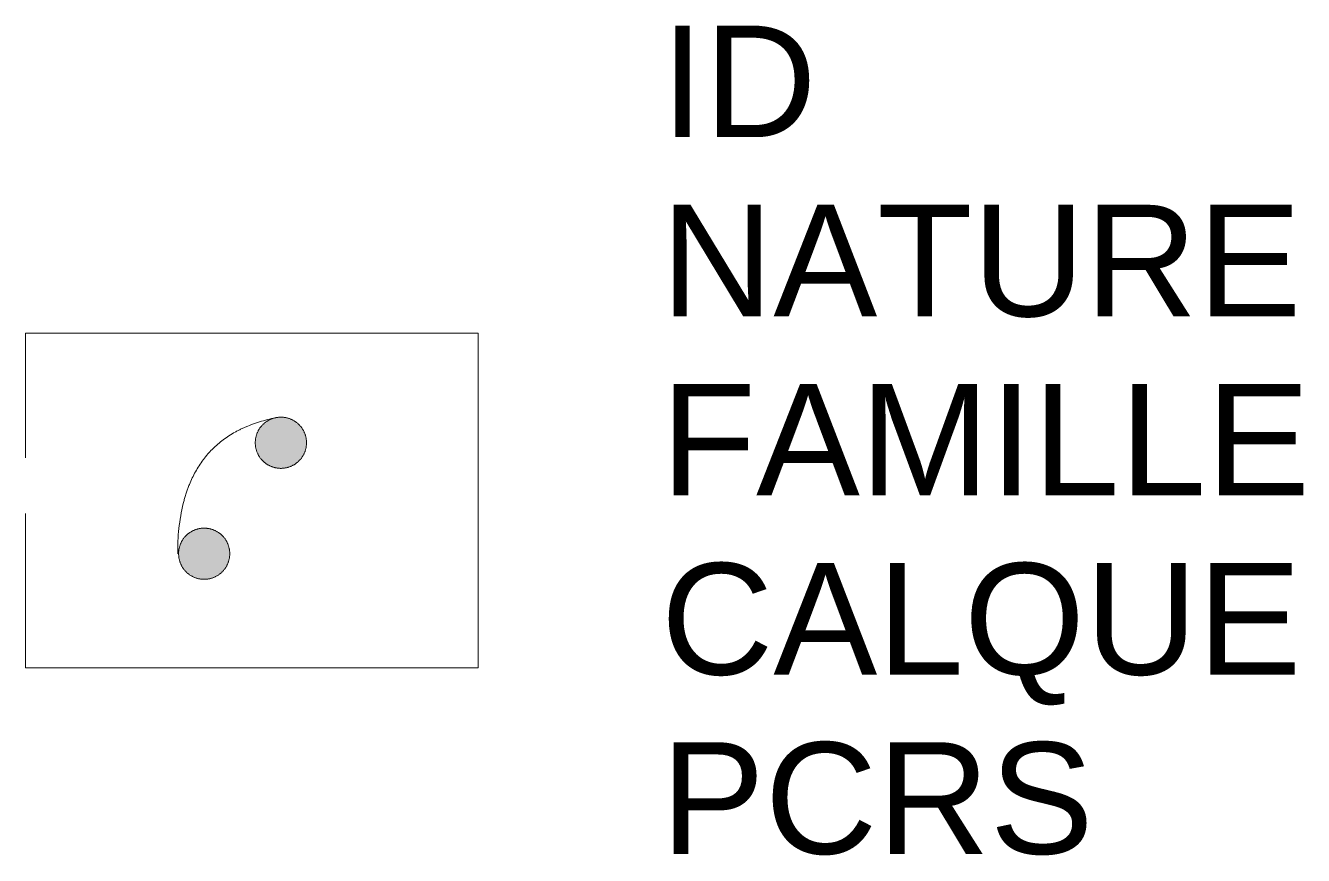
# Model space of a CAD drawing. Header units: metres. Extents: x 3205.64 to 3207.94, y 1840.92 to 1842.41.
import ezdxf

# ---------------------------------------------------------------- set-up
doc = ezdxf.new("R2010")
doc.units = ezdxf.units.M
doc.linetypes.add('Socle_Continu', pattern=[2.5, 2.5, 0])
doc.layers.add('TELEC_SCS', color=3, linetype='Socle_Continu', lineweight=13)
doc.styles.get("Standard").update_dxf_attribs({"font": 'arial.ttf'})

msp = doc.modelspace()

# ---------------------------------------------------------------- hatches: boundary and pattern name
at = {"layer": 'TELEC_SCS', "linetype": 'Socle_Continu'}
h = msp.add_hatch(color=256, dxfattribs=at)
edge = h.paths.add_edge_path()
edge.add_ellipse((3206.1012, 1841.6629), major_axis=(-0.0325, 0.0325), ratio=1, start_angle=-134.959, end_angle=45.041, ccw=False)
edge.add_ellipse((3206.1012, 1841.6629), major_axis=(0.0325, 0.0325), ratio=1, start_angle=135.041, end_angle=315.041, ccw=False)
h = msp.add_hatch(color=256, dxfattribs=at)
edge = h.paths.add_edge_path()
edge.add_ellipse((3205.9637, 1841.4639), major_axis=(0.0324, 0.0324), ratio=1, start_angle=-44.959, end_angle=135.041, ccw=False)
edge.add_ellipse((3205.9637, 1841.4639), major_axis=(0.0324, 0.0324), ratio=1, start_angle=135.041, end_angle=315.041, ccw=False)

# ---------------------------------------------------------------- linework, layer by layer
at = {"layer": 'TELEC_SCS', "linetype": 'Socle_Continu', "flags": 128}
msp.add_lwpolyline([(3205.6433, 1841.8595), (3206.4551, 1841.8595), (3206.4551, 1841.2595), (3205.6433, 1841.2595)], close=True, dxfattribs=at)
at = {"layer": 'TELEC_SCS', "linetype": 'Socle_Continu'}
for points in [[(3206.0994, 1841.7088, 0.060394), (3206.0417, 1841.6927, 0.025244), (3206.0191, 1841.682, 0.098491)], [(3206.1472, 1841.6629, 0.098311), (3206.1437, 1841.6805, 0.098491), (3206.1337, 1841.6954, 0.098491), (3206.1188, 1841.7053, 0.098491), (3206.1012, 1841.7088, 0.098491), (3206.0837, 1841.7053, 0.098491), (3206.0688, 1841.6954, 0.098491), (3206.0588, 1841.6805, 0.098491), (3206.0553, 1841.6629, 0.000179), (3206.0553, 1841.6628, 0.098491)], [(3206.0191, 1841.682, 0.070816), (3205.9786, 1841.6516, 0.035655), (3205.9618, 1841.6322, 0.098491)], [(3206.0553, 1841.6628, 0.098311), (3206.0588, 1841.6453, 0.098491), (3206.0688, 1841.6304, 0.098491), (3206.0837, 1841.6205, 0.098491), (3206.1012, 1841.617, 0.098491), (3206.1188, 1841.6205, 0.098491), (3206.1337, 1841.6304, 0.098491), (3206.1437, 1841.6453, 0.098491), (3206.1472, 1841.6629, 0.000179), (3206.1472, 1841.6629, 0.098491)], [(3205.9618, 1841.6322, 0.059478), (3205.9371, 1841.5882, 0.035459), (3205.9275, 1841.5595, 0.098491)], [(3205.9275, 1841.5595, 0.062521), (3205.9162, 1841.4694, 0.003745), (3205.9162, 1841.4639, 0.098491)], [(3206.0095, 1841.464, 0.098311), (3206.0061, 1841.4815, 0.098491), (3205.9961, 1841.4964, 0.098491), (3205.9812, 1841.5063, 0.098491), (3205.9637, 1841.5098, 0.098491), (3205.9461, 1841.5063, 0.098491), (3205.9312, 1841.4964, 0.098491), (3205.9213, 1841.4815, 0.098491), (3205.9178, 1841.4639, 0.000179), (3205.9178, 1841.4639, 0.098491)], [(3205.9178, 1841.4639, 0.098311), (3205.9213, 1841.4464, 0.098491), (3205.9312, 1841.4315, 0.098491), (3205.9461, 1841.4215, 0.098491), (3205.9637, 1841.4181, 0.098491), (3205.9812, 1841.4215, 0.098491), (3205.9961, 1841.4315, 0.098491), (3206.0061, 1841.4464, 0.098491), (3206.0095, 1841.4639, 0.000179), (3206.0095, 1841.464, 0.098491)]]:
    msp.add_lwpolyline(points, format="xyb", dxfattribs=at)

# ---------------------------------------------------------------- texts
at = {"layer": 'TELEC_SCS', "linetype": 'Socle_Continu', "flags": 9}
for tag, p, s in [('ID', (3206.7827, 1842.2109), 'IP_0645'), ('NATURE', (3206.7827, 1841.8896), 'Chambre télécom'), ('FAMILLE', (3206.7827, 1841.5684), 'Télécommunication'), ('CALQUE', (3206.7827, 1841.2471), 'TELEC_SCS'), ('PCRS', (3206.7827, 1840.9258), 'AffleurantSymbole')]:
    msp.add_attdef(tag, p, s, height=0.2, dxfattribs=at)

doc.saveas('drawing.dxf')
